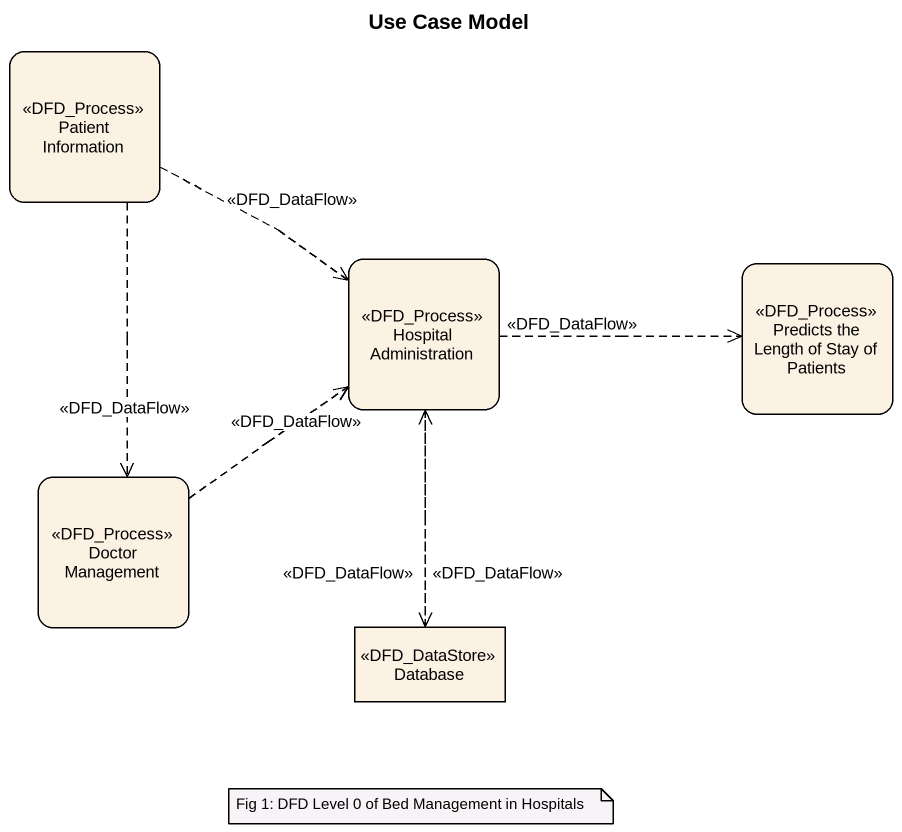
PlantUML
@startuml
title Use Case Model
hide empty description
state "Patient Information" as Patient_Information <<DFD_Process>>
state "Hospital Administration" as Hospital_Administration <<DFD_Process>>
state "Predicts the Length of Stay of Patients" as Predicts_the_Length_of_Stay <<DFD_Process>>
state "Doctor Management" as Doctor_Management <<DFD_Process>>
state "Database" as Database_ <<DFD_DataStore>>
Patient_Information -[dashed]-> Hospital_Administration : <<DFD_DataFlow>>
Patient_Information -[dashed]-> Doctor_Management : <<DFD_DataFlow>>
Hospital_Administration -right[dashed]-> Predicts_the_Length_of_Stay : <<DFD_DataFlow>>
Hospital_Administration -[dashed]-> Database_ : <<DFD_DataFlow>>
Doctor_Management -up[dashed]-> Hospital_Administration : <<DFD_DataFlow>>
Database_ -up[dashed]-> Hospital_Administration : <<DFD_DataFlow>>
note as N1
  Fig 1: DFD Level 0 of Bed Management in Hospitals
end note
@enduml
